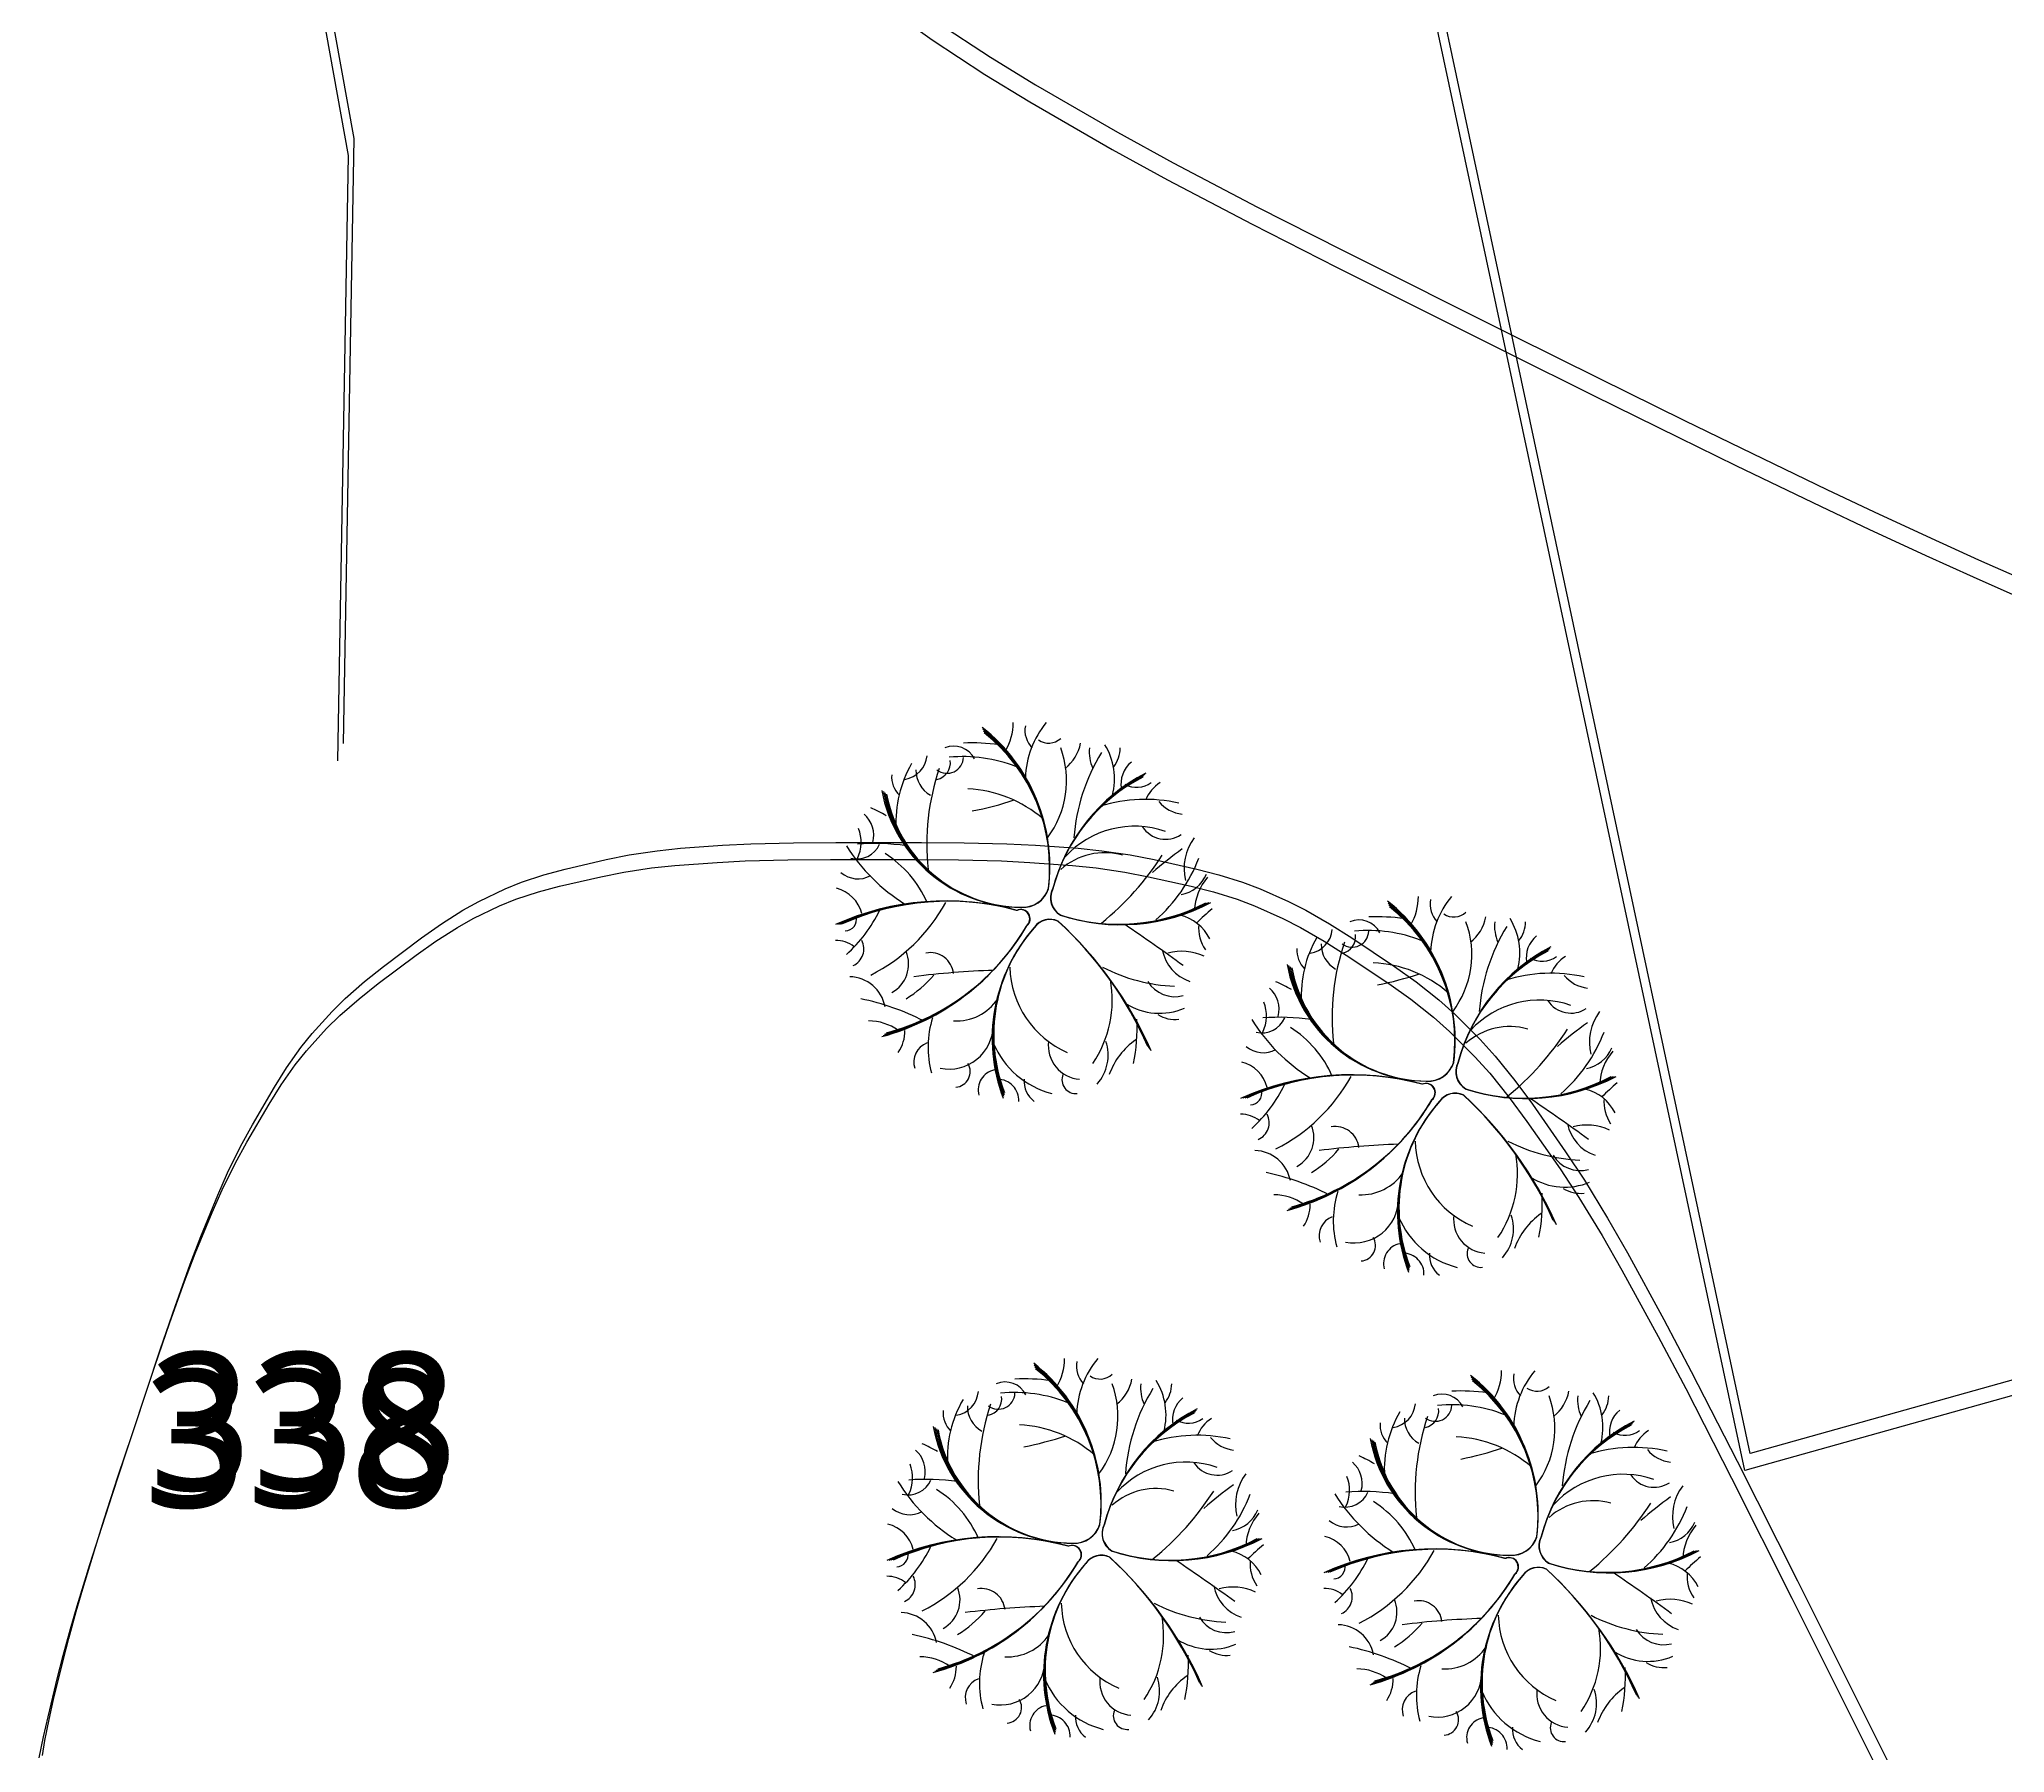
# Model space of a CAD drawing. Header units: metres. Extents: x -1097 to 1588, y -185 to 884.
# Drawn here: x 488.8 to 542.5, y 464.5 to 511.3 of the extents above; entities that cross this region are included whole.
import ezdxf

# ---------------------------------------------------------------- set-up
doc = ezdxf.new("R2010")
doc.units = ezdxf.units.M
for name, color, linetype in [('TERRENO', 188, 'Continuous'), ('VEGETACION', 85, 'Continuous'), ('VG', 7, 'Continuous'), ('VISTA LEJOS', 7, 'Continuous')]:
    doc.layers.add(name, color=color, linetype=linetype)

msp = doc.modelspace()

# ---------------------------------------------------------------- linework, layer by layer
at = {"layer": 'TERRENO'}
for points in [[(512.001, 512.156), (513.172, 511.32), (514.612, 510.37), (515.841, 509.621), (518.087, 508.325), (519.604, 507.49), (521.908, 506.28), (524.231, 505.1), (528.897, 502.767), (531.23, 501.605), (533.563, 500.453), (535.118, 499.695), (537.451, 498.571), (538.747, 497.957), (540.302, 497.237), (541.598, 496.651), (543.931, 495.615)], [(488.794, 464.403), (488.909, 464.975), (489.034, 465.523), (489.293, 466.592), (489.447, 467.193), (489.648, 467.928), (489.831, 468.55), (490.176, 469.684), (490.416, 470.448), (490.791, 471.603), (491.175, 472.766), (491.952, 475.099), (492.349, 476.261), (492.762, 477.413), (493.053, 478.171), (493.514, 479.294), (493.786, 479.909), (494.141, 480.629), (494.461, 481.214), (495.066, 482.251), (495.396, 482.779), (495.78, 483.326), (496.09, 483.71), (496.637, 484.315), (496.996, 484.67), (497.524, 485.131), (498.045, 485.544), (499.082, 486.322), (499.623, 486.706), (500.209, 487.08), (500.644, 487.32), (501.364, 487.666), (501.809, 487.848), (502.423, 488.05), (503.002, 488.203), (504.126, 488.462), (504.753, 488.587), (505.511, 488.702), (506.148, 488.77), (507.3, 488.856), (508.071, 488.894), (509.233, 488.923), (510.398, 488.933), (512.73, 488.933), (513.897, 488.923), (515.063, 488.894), (515.841, 488.856), (517.007, 488.77), (517.655, 488.702), (518.433, 488.587), (519.081, 488.462), (520.247, 488.203), (520.852, 488.05), (521.5, 487.848), (521.975, 487.666), (522.753, 487.32), (523.228, 487.08), (523.876, 486.706), (524.481, 486.322), (525.647, 485.544), (526.243, 485.122), (526.862, 484.632), (527.299, 484.238), (527.99, 483.547), (528.398, 483.096), (528.931, 482.433), (529.411, 481.781), (530.318, 480.485), (530.832, 479.707), (531.465, 478.67), (532.008, 477.72), (533.001, 475.905), (533.75, 474.484), (535.003, 472.036), (536.649, 468.763), (541.565, 458.932)]]:
    msp.add_lwpolyline(points, dxfattribs=at)
at = {"layer": 'VEGETACION'}
for centre, radius, start, end in [((513.842, 492.676), 1.544, -30.3109, -0.1369), ((518.195, 491.085), 2.478, 140.203, 178.1947), ((514.271, 486.688), 5.429, 82.3394, 92.5468), ((511.544, 488.738), 4.844, -7.0126, 51.7609), ((511.591, 488.726), 4.795, -7.0126, 51.7609), ((511.637, 488.714), 4.747, -7.0126, 51.7609), ((511.684, 488.702), 4.698, -7.0126, 51.7609), ((516.4, 492.461), 0.693, 169.6778, -136.2887), ((516.355, 492.59), 0.479, -125.0679, -46.7585), ((512.312, 491.836), 0.725, -80.5732, -5.4598), ((513.577, 491.741), 0.453, -126.8376, -2.2225), ((513.208, 491.574), 0.464, -77.8599, 7.8919), ((513.76, 491.39), 0.64, 26.989, 112.3536), ((514.026, 487.815), 3.928, 68.3223, 95.6759), ((514.255, 491.085), 2.589, -37.04, 20.2784), ((516.104, 492.325), 1.142, -52.2138, -10.7459), ((522.202, 489.141), 5.171, 148.3668, 175.7309), ((518.58, 491.875), 1.118, 174.4694, -156.1224), ((516.357, 491.128), 1.798, -14.1206, 31.5271), ((517.452, 491.993), 0.859, -37.8757, -0.6938), ((519.098, 490.998), 0.769, 129.1335, -169.7906), ((512.774, 491.195), 0.707, 175.5863, -134.2924), ((515.362, 489.96), 3.177, 149.9473, -176.8254), ((513.508, 491.364), 0.776, 178.8709, -119.6274), ((519.521, 489.354), 6.494, 161.4244, -173.9045), ((521.132, 486.885), 4.83, 117.2325, 165.0827), ((521.182, 486.879), 4.88, 117.2325, 165.0827), ((521.233, 486.872), 4.93, 117.2325, 165.0827), ((521.284, 486.865), 4.98, 117.2325, 165.0827), ((515.639, 491.538), 3.908, -169.3991, -90.6111), ((515.645, 491.498), 3.869, -169.3991, -90.6111), ((515.65, 491.458), 3.83, -169.3991, -90.6111), ((515.656, 491.418), 3.791, -169.3991, -90.6111), ((513.99, 487.483), 3.382, 49.1819, 87.2866), ((512.465, 499.444), 9.361, -78.8812, -71.6233), ((519, 486.447), 4.128, 77.262, 107.3482), ((518.761, 491.574), 0.669, -119.4079, -53.7772), ((519.932, 490.193), 0.996, 122.4262, 158.3906), ((520.095, 491.1), 0.932, -141.3142, -95.8118), ((510.812, 489.591), 0.769, -14.6065, 49.1598), ((509.436, 485.787), 5.002, 60.2465, 65.6779), ((510.201, 489.41), 1.034, -25.4563, 21.2377), ((518.701, 487.265), 2.577, 70.8016, 137.4059), ((519.55, 490.248), 0.762, -146.5166, -56.5593), ((521.452, 488.687), 1.399, 143.1596, -166.5877), ((515.059, 491.949), 4.982, -148.0271, -121.8354), ((511.112, 489.63), 0.683, -103.4701, -23.891), ((511.602, 483.296), 6.075, 81.8669, 94.4128), ((510.315, 486.586), 2.961, 23.3346, 57.9119), ((517.883, 487.31), 1.809, 74.3184, 131.5501), ((512.863, 493.285), 7.836, -50.9616, -32.7007), ((526.991, 479.583), 11.909, 125.9438, 130.9474), ((516.502, 490.479), 4.231, -49.014, -20.954), ((511.152, 489.133), 0.727, -130.2988, -61.7859), ((519.799, 488.896), 0.937, -79.471, -22.6738), ((521.846, 487.463), 1.516, 139.4516, 176.9574), ((510.334, 487.225), 0.949, 14.1637, 76.1762), ((515.638, 488.378), 0.75, -93.1322, -17.9739), ((515.644, 488.37), 0.742, -93.1322, -17.9739), ((515.65, 488.362), 0.735, -93.1322, -17.9739), ((515.655, 488.353), 0.727, -93.1322, -17.9739), ((516.952, 487.885), 0.546, 153.4198, -121.2712), ((516.96, 487.888), 0.551, 153.4198, -121.2712), ((516.967, 487.892), 0.557, 153.4198, -121.2712), ((516.975, 487.895), 0.563, 153.4198, -121.2712), ((524.908, 487.928), 1.544, -30.3109, -0.1369), ((527.466, 487.714), 0.693, 169.6778, -136.2887), ((529.261, 486.338), 2.478, 140.203, 178.1947), ((513.544, 480.465), 7.338, 74.7272, 114.2407), ((513.57, 480.535), 7.265, 74.7272, 114.2407), ((513.597, 480.606), 7.191, 74.7272, 114.2407), ((513.624, 480.677), 7.118, 74.7272, 114.2407), ((510.788, 487.306), 0.323, -87.4794, 11.746), ((508.195, 489.257), 3.935, -47.9098, -25.8136), ((509.3, 490.1), 4.849, -63.0744, -28.8672), ((515.582, 487.309), 0.257, -49.8029, 114.2093), ((515.588, 487.311), 0.255, -49.8029, 114.2093), ((515.595, 487.314), 0.252, -49.8029, 114.2093), ((515.601, 487.316), 0.249, -49.8029, 114.2093), ((516.392, 486.766), 0.529, 64.1571, 144.9717), ((516.39, 486.774), 0.523, 64.1571, 144.9717), ((516.388, 486.782), 0.518, 64.1571, 144.9717), ((516.387, 486.789), 0.513, 64.1571, 144.9717), ((518.263, 492.286), 5.122, -108.1317, -62.2585), ((518.284, 492.335), 5.175, -108.1317, -62.2585), ((518.305, 492.384), 5.228, -108.1317, -62.2585), ((518.326, 492.433), 5.281, -108.1317, -62.2585), ((519.64, 486.201), 1.25, 26.9787, 76.13), ((526.632, 480.831), 8.915, 130.7293, 134.4144), ((525.337, 481.94), 5.429, 82.3394, 92.5468), ((522.61, 483.991), 4.844, -7.0126, 51.7609), ((522.657, 483.979), 4.795, -7.0126, 51.7609), ((522.703, 483.967), 4.747, -7.0126, 51.7609), ((522.75, 483.955), 4.698, -7.0126, 51.7609), ((527.421, 487.842), 0.479, -125.0679, -46.7585), ((527.17, 487.577), 1.142, -52.2138, -10.7459), ((527.423, 486.381), 1.798, -14.1206, 31.5271), ((510.083, 490.437), 6.568, -74.8679, -30.4024), ((510.144, 490.408), 6.503, -74.8679, -30.4024), ((510.205, 490.379), 6.437, -74.8679, -30.4024), ((510.267, 490.35), 6.371, -74.8679, -30.4024), ((519.364, 484.048), 4.552, 138.4124, -158.9788), ((519.332, 484.083), 4.506, 138.4124, -158.9788), ((519.301, 484.118), 4.461, 138.4124, -158.9788), ((519.269, 484.153), 4.415, 138.4124, -158.9788), ((509.614, 479.641), 10.337, 23.8645, 47.4059), ((509.546, 479.56), 10.444, 23.8645, 47.4059), ((509.478, 479.478), 10.55, 23.8645, 47.4059), ((509.41, 479.397), 10.657, 23.8645, 47.4059), ((490.022, 444.929), 50.894, 53.8701, 56.0677), ((521.529, 487.07), 1.079, 175.4194, -146.0112), ((526.428, 485.213), 3.177, 149.9473, -176.8254), ((523.378, 487.088), 0.725, -80.5732, -5.4598), ((524.643, 486.994), 0.453, -126.8376, -2.2225), ((524.274, 486.826), 0.464, -77.8599, 7.8919), ((524.826, 486.643), 0.64, 26.989, 112.3536), ((525.092, 483.067), 3.928, 68.3223, 95.6759), ((525.321, 486.338), 2.589, -37.04, 20.2784), ((533.268, 484.394), 5.171, 148.3668, 175.7309), ((529.646, 487.127), 1.118, 174.4694, -156.1224), ((528.518, 487.245), 0.859, -37.8757, -0.6938), ((530.164, 486.251), 0.769, 129.1335, -169.7906), ((510.539, 485.901), 0.824, 52.2518, 90.5793), ((510.806, 486.495), 0.504, -65.7095, 27.1401), ((511.648, 486.079), 0.883, -61.5198, 22.9503), ((513.117, 485.745), 0.645, 6.6356, 100.1339), ((520.573, 486.681), 1.136, -169.0993, -108.5458), ((519.986, 484.955), 1.474, 65.2459, 104.8545), ((523.84, 486.448), 0.707, 175.5863, -134.2924), ((524.574, 486.616), 0.776, 178.8709, -119.6274), ((530.587, 484.606), 6.494, 161.4244, -173.9045), ((532.197, 482.138), 4.83, 117.2325, 165.0827), ((532.248, 482.131), 4.88, 117.2325, 165.0827), ((532.299, 482.124), 4.93, 117.2325, 165.0827), ((532.35, 482.118), 4.98, 117.2325, 165.0827), ((529.827, 486.826), 0.669, -119.4079, -53.7772), ((530.997, 485.446), 0.996, 122.4262, 158.3906), ((510.896, 484.724), 1.01, 10.8837, 88.4892), ((510.831, 487.795), 3.124, -58.5365, -40.244), ((515.625, 462.304), 23.615, 91.8959, 97.1824), ((517.898, 486.054), 2.603, -178.6401, -113.41), ((519.976, 490.157), 4.686, -117.2715, -92.2861), ((526.705, 486.79), 3.908, -169.3991, -90.6111), ((526.711, 486.75), 3.869, -169.3991, -90.6111), ((526.716, 486.71), 3.83, -169.3991, -90.6111), ((526.722, 486.671), 3.791, -169.3991, -90.6111), ((525.056, 482.736), 3.382, 49.1819, 87.2866), ((523.531, 494.696), 9.361, -78.8812, -71.6233), ((530.066, 481.7), 4.128, 77.262, 107.3482), ((531.161, 486.352), 0.932, -141.3142, -95.8118), ((515.015, 485.094), 3.076, -34.2307, 10.3731), ((519.805, 486.05), 0.864, -148.9222, -74.8688), ((521.878, 484.843), 0.769, -14.6065, 49.1598), ((520.502, 481.039), 5.002, 60.2465, 65.6779), ((509.806, 478.339), 6.938, 63.1155, 78.2042), ((515.706, 483.808), 2.646, 162.2918, -164.5827), ((513.831, 485.889), 1.364, -93.0608, -33.7955), ((519.385, 486.463), 1.729, -122.2591, -66.9897), ((519.809, 485.458), 0.893, -121.9118, -83.5178), ((522.178, 484.883), 0.683, -103.4701, -23.891), ((521.267, 484.663), 1.034, -25.4563, 21.2377), ((522.668, 478.549), 6.075, 81.8669, 94.4128), ((529.767, 482.517), 2.577, 70.8016, 137.4059), ((530.616, 485.501), 0.762, -146.5166, -56.5593), ((532.518, 483.94), 1.399, 143.1596, -166.5877), ((511.429, 483.093), 1.434, 55.0521, 89.7129), ((511.352, 484.263), 1.079, -33.6652, 0.2761), ((513.633, 484.422), 1.211, -101.2643, -1.1503), ((513.833, 484.333), 4.936, -11.3278, 2.7521), ((526.125, 487.201), 4.982, -148.0271, -121.8354), ((521.381, 481.839), 2.961, 23.3346, 57.9119), ((528.949, 482.563), 1.809, 74.3184, 131.5501), ((523.929, 488.538), 7.836, -50.9616, -32.7007), ((538.057, 474.836), 11.909, 125.9438, 130.9474), ((527.568, 485.731), 4.231, -49.014, -20.954), ((513.219, 483.41), 0.546, 109.7766, -161.1616), ((517.023, 484.834), 2.362, -157.3326, -104.242), ((517.266, 483.851), 0.921, 172.8016, -94.3436), ((516.805, 483.591), 1.176, -42.0554, 18.6273), ((519.839, 482.416), 1.939, 124.7312, 160.552), ((522.218, 484.385), 0.727, -130.2988, -61.7859), ((530.865, 484.149), 0.937, -79.471, -22.6738), ((532.912, 482.716), 1.516, 139.4516, 176.9574), ((513.789, 483.14), 0.424, -86.0663, 31.7343), ((514.99, 482.646), 0.557, 102.0332, -164.9929), ((517.092, 482.919), 0.376, 157.6352, -83.3031), ((524.61, 475.717), 7.338, 74.7272, 114.2407), ((521.4, 482.478), 0.949, 14.1637, 76.1762), ((524.636, 475.788), 7.265, 74.7272, 114.2407), ((524.663, 475.859), 7.191, 74.7272, 114.2407), ((524.69, 475.93), 7.118, 74.7272, 114.2407), ((520.366, 485.353), 4.849, -63.0744, -28.8672), ((526.704, 483.631), 0.75, -93.1322, -17.9739), ((526.71, 483.622), 0.742, -93.1322, -17.9739), ((526.716, 483.614), 0.735, -93.1322, -17.9739), ((526.721, 483.606), 0.727, -93.1322, -17.9739), ((528.018, 483.137), 0.546, 153.4198, -121.2712), ((528.026, 483.141), 0.551, 153.4198, -121.2712), ((528.033, 483.144), 0.557, 153.4198, -121.2712), ((528.041, 483.148), 0.563, 153.4198, -121.2712), ((529.329, 487.539), 5.122, -108.1317, -62.2585), ((529.35, 487.588), 5.175, -108.1317, -62.2585), ((529.371, 487.636), 5.228, -108.1317, -62.2585), ((529.392, 487.685), 5.281, -108.1317, -62.2585), ((514.963, 482.357), 0.575, -2.8136, 89.859), ((516.361, 482.873), 0.676, 174.9157, -126.473), ((521.854, 482.558), 0.323, -87.4794, 11.746), ((519.261, 484.51), 3.935, -47.9098, -25.8136), ((526.648, 482.562), 0.257, -49.8029, 114.2093), ((526.654, 482.564), 0.255, -49.8029, 114.2093), ((526.661, 482.566), 0.252, -49.8029, 114.2093), ((526.667, 482.569), 0.249, -49.8029, 114.2093), ((527.458, 482.019), 0.529, 64.1571, 144.9717), ((527.456, 482.026), 0.523, 64.1571, 144.9717), ((527.454, 482.034), 0.518, 64.1571, 144.9717), ((527.453, 482.042), 0.513, 64.1571, 144.9717), ((520.68, 474.894), 10.337, 23.8645, 47.4059), ((520.612, 474.812), 10.444, 23.8645, 47.4059), ((520.544, 474.731), 10.55, 23.8645, 47.4059), ((520.476, 474.649), 10.657, 23.8645, 47.4059), ((530.706, 481.453), 1.25, 26.9787, 76.13), ((537.698, 476.083), 8.915, 130.7293, 134.4144), ((521.605, 481.154), 0.824, 52.2518, 90.5793), ((521.872, 481.747), 0.504, -65.7095, 27.1401), ((521.149, 485.689), 6.568, -74.8679, -30.4024), ((521.21, 485.66), 6.503, -74.8679, -30.4024), ((521.271, 485.631), 6.437, -74.8679, -30.4024), ((521.332, 485.603), 6.371, -74.8679, -30.4024), ((530.43, 479.301), 4.552, 138.4124, -158.9788), ((530.398, 479.336), 4.506, 138.4124, -158.9788), ((530.367, 479.371), 4.461, 138.4124, -158.9788), ((530.335, 479.406), 4.415, 138.4124, -158.9788), ((501.088, 440.181), 50.894, 53.8701, 56.0677), ((532.595, 482.322), 1.079, 175.4194, -146.0112), ((522.714, 481.331), 0.883, -61.5198, 22.9503), ((524.183, 480.998), 0.645, 6.6356, 100.1339), ((531.639, 481.934), 1.136, -169.0993, -108.5458), ((531.052, 480.208), 1.474, 65.2459, 104.8545), ((521.962, 479.977), 1.01, 10.8837, 88.4892), ((521.897, 483.047), 3.124, -58.5365, -40.244), ((526.691, 457.556), 23.615, 91.8959, 97.1824), ((528.964, 481.307), 2.603, -178.6401, -113.41), ((526.081, 480.346), 3.076, -34.2307, 10.3731), ((531.042, 485.41), 4.686, -117.2715, -92.2861), ((530.871, 481.303), 0.864, -148.9222, -74.8688), ((520.872, 473.592), 6.938, 63.1155, 78.2042), ((524.897, 481.142), 1.364, -93.0608, -33.7955), ((522.495, 478.346), 1.434, 55.0521, 89.7129), ((526.772, 479.061), 2.646, 162.2918, -164.5827), ((530.451, 481.715), 1.729, -122.2591, -66.9897), ((524.899, 479.586), 4.936, -11.3278, 2.7521), ((530.875, 480.71), 0.893, -121.9118, -83.5178), ((522.418, 479.516), 1.079, -33.6652, 0.2761), ((524.699, 479.675), 1.211, -101.2643, -1.1503), ((530.905, 477.669), 1.939, 124.7312, 160.552), ((524.285, 478.663), 0.546, 109.7766, -161.1616), ((528.089, 480.086), 2.362, -157.3326, -104.242), ((528.332, 479.104), 0.921, 172.8016, -94.3436), ((527.871, 478.844), 1.176, -42.0554, 18.6273), ((524.855, 478.393), 0.424, -86.0663, 31.7343), ((526.056, 477.898), 0.557, 102.0332, -164.9929), ((526.029, 477.61), 0.575, -2.8136, 89.859), ((527.427, 478.125), 0.676, 174.9157, -126.473), ((528.158, 478.171), 0.376, 157.6352, -83.3031), ((512.948, 471.374), 4.844, -7.0126, 51.7609), ((512.995, 471.362), 4.795, -7.0126, 51.7609), ((513.041, 471.35), 4.747, -7.0126, 51.7609), ((513.088, 471.338), 4.698, -7.0126, 51.7609), ((515.246, 475.311), 1.544, -30.3109, -0.1369), ((517.804, 475.097), 0.693, 169.6778, -136.2887), ((519.599, 473.721), 2.478, 140.203, 178.1947), ((527.177, 474.979), 1.544, -30.3109, -0.1369), ((531.531, 473.389), 2.478, 140.203, 178.1947), ((515.164, 474.026), 0.64, 26.989, 112.3536), ((515.675, 469.323), 5.429, 82.3394, 92.5468), ((517.759, 475.225), 0.479, -125.0679, -46.7585), ((515.659, 473.721), 2.589, -37.04, 20.2784), ((517.508, 474.96), 1.142, -52.2138, -10.7459), ((523.606, 471.777), 5.171, 148.3668, 175.7309), ((519.984, 474.51), 1.118, 174.4694, -156.1224), ((517.761, 473.764), 1.798, -14.1206, 31.5271), ((518.857, 474.628), 0.859, -37.8757, -0.6938), ((527.606, 468.991), 5.429, 82.3394, 92.5468), ((524.879, 471.042), 4.844, -7.0126, 51.7609), ((524.926, 471.03), 4.795, -7.0126, 51.7609), ((524.972, 471.018), 4.747, -7.0126, 51.7609), ((525.019, 471.006), 4.698, -7.0126, 51.7609), ((529.735, 474.765), 0.693, 169.6778, -136.2887), ((529.69, 474.893), 0.479, -125.0679, -46.7585), ((529.439, 474.628), 1.142, -52.2138, -10.7459), ((514.178, 473.831), 0.707, 175.5863, -134.2924), ((516.766, 472.596), 3.177, 149.9473, -176.8254), ((513.716, 474.472), 0.725, -80.5732, -5.4598), ((514.912, 473.999), 0.776, 178.8709, -119.6274), ((520.925, 471.989), 6.494, 161.4244, -173.9045), ((514.981, 474.377), 0.453, -126.8376, -2.2225), ((514.612, 474.21), 0.464, -77.8599, 7.8919), ((515.43, 470.45), 3.928, 68.3223, 95.6759), ((522.637, 469.507), 4.93, 117.2325, 165.0827), ((522.688, 469.501), 4.98, 117.2325, 165.0827), ((520.503, 473.634), 0.769, 129.1335, -169.7906), ((525.647, 474.14), 0.725, -80.5732, -5.4598), ((526.912, 474.045), 0.453, -126.8376, -2.2225), ((526.543, 473.878), 0.464, -77.8599, 7.8919), ((527.095, 473.694), 0.64, 26.989, 112.3536), ((527.361, 470.118), 3.928, 68.3223, 95.6759), ((527.59, 473.389), 2.589, -37.04, 20.2784), ((535.537, 471.445), 5.171, 148.3668, 175.7309), ((531.915, 474.178), 1.118, 174.4694, -156.1224), ((529.692, 473.432), 1.798, -14.1206, 31.5271), ((530.788, 474.296), 0.859, -37.8757, -0.6938), ((532.434, 473.302), 0.769, 129.1335, -169.7906), ((517.043, 474.173), 3.908, -169.3991, -90.6111), ((517.049, 474.134), 3.869, -169.3991, -90.6111), ((517.055, 474.094), 3.83, -169.3991, -90.6111), ((517.06, 474.054), 3.791, -169.3991, -90.6111), ((515.394, 470.119), 3.382, 49.1819, 87.2866), ((522.536, 469.521), 4.83, 117.2325, 165.0827), ((522.586, 469.514), 4.88, 117.2325, 165.0827), ((520.165, 474.21), 0.669, -119.4079, -53.7772), ((521.336, 472.829), 0.996, 122.4262, 158.3906), ((526.109, 473.499), 0.707, 175.5863, -134.2924), ((528.697, 472.264), 3.177, 149.9473, -176.8254), ((526.843, 473.667), 0.776, 178.8709, -119.6274), ((532.856, 471.657), 6.494, 161.4244, -173.9045), ((534.467, 469.189), 4.83, 117.2325, 165.0827), ((534.518, 469.182), 4.88, 117.2325, 165.0827), ((534.568, 469.175), 4.93, 117.2325, 165.0827), ((534.619, 469.169), 4.98, 117.2325, 165.0827), ((532.096, 473.878), 0.669, -119.4079, -53.7772), ((533.267, 472.497), 0.996, 122.4262, 158.3906), ((512.216, 472.226), 0.769, -14.6065, 49.1598), ((510.84, 468.422), 5.002, 60.2465, 65.6779), ((513.869, 482.08), 9.361, -78.8812, -71.6233), ((520.404, 469.083), 4.128, 77.262, 107.3482), ((521.499, 473.736), 0.932, -141.3142, -95.8118), ((528.974, 473.841), 3.908, -169.3991, -90.6111), ((528.98, 473.802), 3.869, -169.3991, -90.6111), ((528.986, 473.762), 3.83, -169.3991, -90.6111), ((528.991, 473.722), 3.791, -169.3991, -90.6111), ((527.325, 469.787), 3.382, 49.1819, 87.2866), ((525.801, 481.748), 9.361, -78.8812, -71.6233), ((532.335, 468.751), 4.128, 77.262, 107.3482), ((533.43, 473.404), 0.932, -141.3142, -95.8118), ((511.605, 472.046), 1.034, -25.4563, 21.2377), ((520.105, 469.901), 2.577, 70.8016, 137.4059), ((520.954, 472.884), 0.762, -146.5166, -56.5593), ((524.148, 471.894), 0.769, -14.6065, 49.1598), ((522.771, 468.09), 5.002, 60.2465, 65.6779), ((516.463, 474.584), 4.982, -148.0271, -121.8354), ((512.517, 472.266), 0.683, -103.4701, -23.891), ((513.006, 465.932), 6.075, 81.8669, 94.4128), ((511.719, 469.222), 2.961, 23.3346, 57.9119), ((519.287, 469.946), 1.809, 74.3184, 131.5501), ((528.395, 462.219), 11.909, 125.9438, 130.9474), ((522.856, 471.323), 1.399, 143.1596, -166.5877), ((523.536, 471.714), 1.034, -25.4563, 21.2377), ((532.036, 469.569), 2.577, 70.8016, 137.4059), ((532.886, 472.552), 0.762, -146.5166, -56.5593), ((534.787, 470.991), 1.399, 143.1596, -166.5877), ((512.556, 471.768), 0.727, -130.2988, -61.7859), ((514.267, 475.921), 7.836, -50.9616, -32.7007), ((517.906, 473.114), 4.231, -49.014, -20.954), ((528.394, 474.252), 4.982, -148.0271, -121.8354), ((524.448, 471.934), 0.683, -103.4701, -23.891), ((524.937, 465.6), 6.075, 81.8669, 94.4128), ((523.65, 468.89), 2.961, 23.3346, 57.9119), ((531.218, 469.614), 1.809, 74.3184, 131.5501), ((526.199, 475.589), 7.836, -50.9616, -32.7007), ((540.326, 461.887), 11.909, 125.9438, 130.9474), ((529.837, 472.782), 4.231, -49.014, -20.954), ((511.739, 469.861), 0.949, 14.1637, 76.1762), ((517.043, 471.014), 0.75, -93.1322, -17.9739), ((517.048, 471.006), 0.742, -93.1322, -17.9739), ((517.054, 470.997), 0.735, -93.1322, -17.9739), ((517.059, 470.989), 0.727, -93.1322, -17.9739), ((518.356, 470.52), 0.546, 153.4198, -121.2712), ((518.364, 470.524), 0.551, 153.4198, -121.2712), ((518.372, 470.527), 0.557, 153.4198, -121.2712), ((518.379, 470.531), 0.563, 153.4198, -121.2712), ((521.203, 471.532), 0.937, -79.471, -22.6738), ((523.25, 470.099), 1.516, 139.4516, 176.9574), ((524.488, 471.436), 0.727, -130.2988, -61.7859), ((533.134, 471.2), 0.937, -79.471, -22.6738), ((535.181, 469.767), 1.516, 139.4516, 176.9574), ((514.948, 463.1), 7.338, 74.7272, 114.2407), ((514.975, 463.171), 7.265, 74.7272, 114.2407), ((515.001, 463.242), 7.191, 74.7272, 114.2407), ((515.028, 463.313), 7.118, 74.7272, 114.2407), ((509.599, 471.893), 3.935, -47.9098, -25.8136), ((510.704, 472.736), 4.849, -63.0744, -28.8672), ((516.986, 469.945), 0.257, -49.8029, 114.2093), ((516.993, 469.947), 0.255, -49.8029, 114.2093), ((516.999, 469.949), 0.252, -49.8029, 114.2093), ((517.005, 469.952), 0.249, -49.8029, 114.2093), ((519.667, 474.922), 5.122, -108.1317, -62.2585), ((519.688, 474.971), 5.175, -108.1317, -62.2585), ((519.709, 475.02), 5.228, -108.1317, -62.2585), ((519.731, 475.068), 5.281, -108.1317, -62.2585), ((528.036, 463.466), 8.915, 130.7293, 134.4144), ((523.67, 469.529), 0.949, 14.1637, 76.1762), ((528.974, 470.682), 0.75, -93.1322, -17.9739), ((528.979, 470.674), 0.742, -93.1322, -17.9739), ((528.985, 470.665), 0.735, -93.1322, -17.9739), ((528.991, 470.657), 0.727, -93.1322, -17.9739), ((530.287, 470.188), 0.546, 153.4198, -121.2712), ((530.295, 470.192), 0.551, 153.4198, -121.2712), ((530.303, 470.195), 0.557, 153.4198, -121.2712), ((530.31, 470.199), 0.563, 153.4198, -121.2712), ((512.192, 469.941), 0.323, -87.4794, 11.746), ((511.487, 473.072), 6.568, -74.8679, -30.4024), ((511.548, 473.044), 6.503, -74.8679, -30.4024), ((511.609, 473.015), 6.437, -74.8679, -30.4024), ((511.671, 472.986), 6.371, -74.8679, -30.4024), ((520.768, 466.684), 4.552, 138.4124, -158.9788), ((520.736, 466.719), 4.506, 138.4124, -158.9788), ((520.705, 466.754), 4.461, 138.4124, -158.9788), ((520.673, 466.789), 4.415, 138.4124, -158.9788), ((517.796, 469.402), 0.529, 64.1571, 144.9717), ((517.795, 469.41), 0.523, 64.1571, 144.9717), ((517.793, 469.417), 0.518, 64.1571, 144.9717), ((517.791, 469.425), 0.513, 64.1571, 144.9717), ((511.018, 462.277), 10.337, 23.8645, 47.4059), ((510.95, 462.195), 10.444, 23.8645, 47.4059), ((510.882, 462.114), 10.55, 23.8645, 47.4059), ((510.814, 462.032), 10.657, 23.8645, 47.4059), ((491.427, 427.565), 50.894, 53.8701, 56.0677), ((521.045, 468.837), 1.25, 26.9787, 76.13), ((522.933, 469.705), 1.079, 175.4194, -146.0112), ((526.879, 462.768), 7.338, 74.7272, 114.2407), ((526.906, 462.839), 7.265, 74.7272, 114.2407), ((526.932, 462.91), 7.191, 74.7272, 114.2407), ((526.959, 462.981), 7.118, 74.7272, 114.2407), ((524.124, 469.609), 0.323, -87.4794, 11.746), ((521.53, 471.561), 3.935, -47.9098, -25.8136), ((522.636, 472.404), 4.849, -63.0744, -28.8672), ((528.918, 469.613), 0.257, -49.8029, 114.2093), ((528.924, 469.615), 0.255, -49.8029, 114.2093), ((528.93, 469.617), 0.252, -49.8029, 114.2093), ((528.936, 469.62), 0.249, -49.8029, 114.2093), ((529.728, 469.07), 0.529, 64.1571, 144.9717), ((529.726, 469.078), 0.523, 64.1571, 144.9717), ((529.724, 469.085), 0.518, 64.1571, 144.9717), ((529.722, 469.093), 0.513, 64.1571, 144.9717), ((531.598, 474.59), 5.122, -108.1317, -62.2585), ((531.619, 474.639), 5.175, -108.1317, -62.2585), ((531.64, 474.688), 5.228, -108.1317, -62.2585), ((531.662, 474.736), 5.281, -108.1317, -62.2585), ((532.976, 468.505), 1.25, 26.9787, 76.13), ((539.967, 463.134), 8.915, 130.7293, 134.4144), ((511.944, 468.537), 0.824, 52.2518, 90.5793), ((512.21, 469.131), 0.504, -65.7095, 27.1401), ((513.052, 468.715), 0.883, -61.5198, 22.9503), ((521.977, 469.317), 1.136, -169.0993, -108.5458), ((521.39, 467.591), 1.474, 65.2459, 104.8545), ((523.418, 472.74), 6.568, -74.8679, -30.4024), ((523.479, 472.712), 6.503, -74.8679, -30.4024), ((523.541, 472.683), 6.437, -74.8679, -30.4024), ((523.602, 472.654), 6.371, -74.8679, -30.4024), ((532.699, 466.352), 4.552, 138.4124, -158.9788), ((532.668, 466.387), 4.506, 138.4124, -158.9788), ((532.636, 466.422), 4.461, 138.4124, -158.9788), ((532.604, 466.457), 4.415, 138.4124, -158.9788), ((522.949, 461.945), 10.337, 23.8645, 47.4059), ((522.881, 461.863), 10.444, 23.8645, 47.4059), ((522.813, 461.782), 10.55, 23.8645, 47.4059), ((522.745, 461.7), 10.657, 23.8645, 47.4059), ((503.358, 427.233), 50.894, 53.8701, 56.0677), ((534.864, 469.373), 1.079, 175.4194, -146.0112), ((517.029, 444.939), 23.615, 91.8959, 97.1824), ((514.522, 468.381), 0.645, 6.6356, 100.1339), ((519.302, 468.69), 2.603, -178.6401, -113.41), ((521.38, 472.793), 4.686, -117.2715, -92.2861), ((523.875, 468.205), 0.824, 52.2518, 90.5793), ((524.141, 468.799), 0.504, -65.7095, 27.1401), ((524.983, 468.383), 0.883, -61.5198, 22.9503), ((526.453, 468.049), 0.645, 6.6356, 100.1339), ((533.908, 468.985), 1.136, -169.0993, -108.5458), ((533.322, 467.259), 1.474, 65.2459, 104.8545), ((512.301, 467.36), 1.01, 10.8837, 88.4892), ((512.235, 470.431), 3.124, -58.5365, -40.244), ((516.419, 467.729), 3.076, -34.2307, 10.3731), ((521.209, 468.686), 0.864, -148.9222, -74.8688), ((524.232, 467.028), 1.01, 10.8837, 88.4892), ((524.166, 470.099), 3.124, -58.5365, -40.244), ((528.96, 444.607), 23.615, 91.8959, 97.1824), ((531.234, 468.358), 2.603, -178.6401, -113.41), ((533.312, 472.461), 4.686, -117.2715, -92.2861), ((511.211, 460.975), 6.938, 63.1155, 78.2042), ((515.235, 468.525), 1.364, -93.0608, -33.7955), ((520.789, 469.098), 1.729, -122.2591, -66.9897), ((523.142, 460.643), 6.938, 63.1155, 78.2042), ((527.166, 468.193), 1.364, -93.0608, -33.7955), ((528.35, 467.397), 3.076, -34.2307, 10.3731), ((533.14, 468.354), 0.864, -148.9222, -74.8688), ((512.833, 465.729), 1.434, 55.0521, 89.7129), ((512.756, 466.899), 1.079, -33.6652, 0.2761), ((517.11, 466.444), 2.646, 162.2918, -164.5827), ((515.037, 467.058), 1.211, -101.2643, -1.1503), ((515.237, 466.969), 4.936, -11.3278, 2.7521), ((521.213, 468.093), 0.893, -121.9118, -83.5178), ((529.041, 466.112), 2.646, 162.2918, -164.5827), ((532.72, 468.766), 1.729, -122.2591, -66.9897), ((533.144, 467.761), 0.893, -121.9118, -83.5178), ((514.623, 466.046), 0.546, 109.7766, -161.1616), ((518.427, 467.47), 2.362, -157.3326, -104.242), ((518.67, 466.487), 0.921, 172.8016, -94.3436), ((518.209, 466.227), 1.176, -42.0554, 18.6273), ((521.243, 465.052), 1.939, 124.7312, 160.552), ((524.764, 465.397), 1.434, 55.0521, 89.7129), ((524.687, 466.567), 1.079, -33.6652, 0.2761), ((526.968, 466.726), 1.211, -101.2643, -1.1503), ((527.169, 466.637), 4.936, -11.3278, 2.7521), ((515.193, 465.776), 0.424, -86.0663, 31.7343), ((516.394, 465.282), 0.557, 102.0332, -164.9929), ((526.554, 465.714), 0.546, 109.7766, -161.1616), ((530.358, 467.138), 2.362, -157.3326, -104.242), ((530.601, 466.155), 0.921, 172.8016, -94.3436), ((530.14, 465.895), 1.176, -42.0554, 18.6273), ((533.174, 464.72), 1.939, 124.7312, 160.552), ((516.367, 464.993), 0.575, -2.8136, 89.859), ((517.765, 465.508), 0.676, 174.9157, -126.473), ((518.496, 465.554), 0.376, 157.6352, -83.3031), ((527.124, 465.444), 0.424, -86.0663, 31.7343), ((528.325, 464.95), 0.557, 102.0332, -164.9929), ((530.427, 465.222), 0.376, 157.6352, -83.3031), ((528.298, 464.661), 0.575, -2.8136, 89.859), ((529.696, 465.176), 0.676, 174.9157, -126.473)]:
    msp.add_arc(centre, radius, start, end, dxfattribs=at)
at = {"layer": 'VISTA LEJOS'}
for points in [[(535.514, 472.716), (524.558, 524.101)], [(535.363, 472.246), (524.408, 523.631)], [(495.272, 520.299), (497.379, 508.626)], [(495.122, 519.829), (497.228, 508.156)], [(512.001, 512.156), (513.172, 511.32), (514.612, 510.37), (515.841, 509.621), (518.087, 508.325), (519.604, 507.49), (521.908, 506.28), (524.231, 505.1), (528.897, 502.767), (531.23, 501.605), (533.563, 500.453), (535.118, 499.695), (537.451, 498.571), (538.747, 497.957), (540.302, 497.237), (541.598, 496.651), (543.931, 495.615)], [(513.323, 511.79), (514.763, 510.84), (515.992, 510.091), (518.238, 508.795), (519.755, 507.96), (522.059, 506.75), (524.382, 505.569), (529.048, 503.236), (531.381, 502.075), (533.714, 500.923), (535.269, 500.164), (537.602, 499.041), (538.898, 498.427), (540.453, 497.707), (541.749, 497.121), (544.082, 496.084)], [(497.379, 508.626), (497.09, 492.099)], [(497.228, 508.156), (496.939, 491.63)], [(488.794, 464.403), (488.909, 464.975), (489.034, 465.523), (489.293, 466.592), (489.447, 467.193), (489.648, 467.928), (489.831, 468.55), (490.176, 469.684), (490.416, 470.448), (490.791, 471.603), (491.175, 472.766), (491.952, 475.099), (492.349, 476.261), (492.762, 477.413), (493.053, 478.171), (493.514, 479.294), (493.786, 479.909), (494.141, 480.629), (494.461, 481.214), (495.066, 482.251), (495.396, 482.779), (495.78, 483.326), (496.09, 483.71), (496.637, 484.315), (496.996, 484.67), (497.524, 485.131), (498.045, 485.544), (499.082, 486.322), (499.623, 486.706), (500.209, 487.08), (500.644, 487.32), (501.364, 487.666), (501.809, 487.848), (502.423, 488.05), (503.002, 488.203), (504.126, 488.462), (504.753, 488.587), (505.511, 488.702), (506.148, 488.77), (507.3, 488.856), (508.071, 488.894), (509.233, 488.923), (510.398, 488.933), (512.73, 488.933), (513.897, 488.923), (515.063, 488.894), (515.841, 488.856), (517.007, 488.77), (517.655, 488.702), (518.433, 488.587), (519.081, 488.462), (520.247, 488.203), (520.852, 488.05), (521.5, 487.848), (521.975, 487.666), (522.753, 487.32), (523.228, 487.08), (523.876, 486.706), (524.481, 486.322), (525.647, 485.544), (526.243, 485.122), (526.862, 484.632), (527.299, 484.238), (527.99, 483.547), (528.398, 483.096), (528.931, 482.433), (529.411, 481.781), (530.318, 480.485), (530.832, 479.707), (531.465, 478.67), (532.008, 477.72), (533.001, 475.905), (533.75, 474.484), (535.003, 472.036), (536.649, 468.763), (541.565, 458.932)], [(488.878, 464.466), (488.945, 464.873), (489.06, 465.445), (489.185, 465.992), (489.444, 467.062), (489.598, 467.663), (489.799, 468.397), (489.982, 469.02), (490.327, 470.154), (490.567, 470.917), (490.942, 472.073), (491.326, 473.236), (492.103, 475.569), (492.5, 476.73), (492.913, 477.882), (493.204, 478.641), (493.665, 479.764), (493.937, 480.378), (494.292, 481.098), (494.612, 481.684), (495.217, 482.721), (495.547, 483.249), (495.931, 483.796), (496.241, 484.18), (496.788, 484.785), (497.147, 485.14), (497.675, 485.601), (498.196, 486.014), (499.233, 486.791), (499.774, 487.175), (500.359, 487.55), (500.795, 487.79), (501.515, 488.135), (501.959, 488.318), (502.574, 488.519), (503.153, 488.673), (504.276, 488.932), (504.903, 489.057), (505.662, 489.172), (506.299, 489.239), (507.451, 489.326), (508.222, 489.364), (509.384, 489.393), (510.548, 489.402), (512.881, 489.402), (514.048, 489.393), (515.214, 489.364), (515.992, 489.326), (517.158, 489.239), (517.806, 489.172), (518.584, 489.057), (519.232, 488.932), (520.398, 488.673), (521.003, 488.519), (521.651, 488.318), (522.126, 488.135), (522.904, 487.79), (523.379, 487.55), (524.027, 487.175), (524.632, 486.791), (525.798, 486.014), (526.393, 485.591), (527.013, 485.102), (527.449, 484.708), (528.141, 484.017), (528.549, 483.566), (529.082, 482.903), (529.562, 482.25), (530.469, 480.954), (530.982, 480.177), (531.616, 479.14), (532.158, 478.189), (533.152, 476.375), (533.901, 474.954), (535.154, 472.506), (536.8, 469.232), (541.715, 459.402)], [(592.233, 488.604), (535.514, 472.716)], [(592.082, 488.134), (535.363, 472.246)]]:
    msp.add_lwpolyline(points, dxfattribs=at)

# ---------------------------------------------------------------- texts
at = {"layer": 'VG', "insert": (491.644, 475.009), "char_height": 0.2, "attachment_point": 1}
msp.add_mtext('\\fOpen Sans|i0|b0;\\H3.77032;338', dxfattribs=at)
at = {"layer": 'VISTA LEJOS', "char_height": 0.2, "attachment_point": 1}
for insert in [(491.795, 475.479), (491.644, 475.009)]:
    msp.add_mtext('\\fOpen Sans|i0|b0;\\H3.77032;338', dxfattribs=dict(at, insert=insert))

doc.saveas('drawing.dxf')
